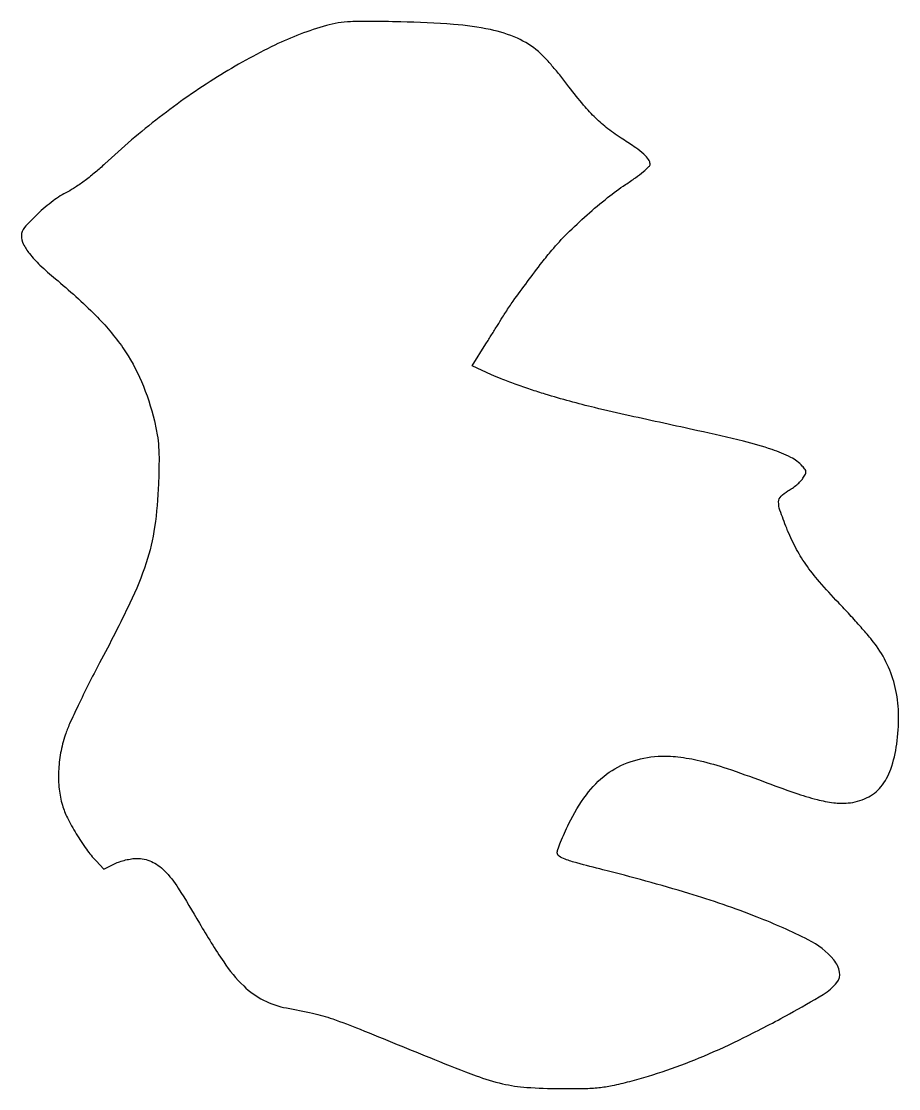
# Model space of a CAD drawing. Extents: x 0 to 331, y 1 to 403.
import ezdxf

# ---------------------------------------------------------------- set-up
doc = ezdxf.new("R2010")
doc.units = 0

msp = doc.modelspace()

# ---------------------------------------------------------------- linework, layer by layer
msp.add_lwpolyline([(115, 401.131358, 0.044122), (95.562529, 393.733556, 0.02652), (73.944258, 381.786021, 0.024966), (51.998103, 366.518118, 0.024378), (31.5, 349.023752, -0.014717), (27.956281, 345.87903, -0.012905), (24.077922, 342.802766, -0.013262), (20.38779, 340.178125, -0.03216), (17.5, 338.496098, 0.045761), (11.953115, 335.060179, 0.027858), (6.060468, 330.079264, 0.023166), (1.140682, 324.975295, 0.182151), (0, 321.948034, 0.117953), (0.746267, 318.828646, 0.050139), (3.079244, 315.187577, 0.036238), (7.011704, 310.90218, 0.015341), (12.854997, 305.723265, -0.021931), (27.98201, 291.956102, -0.045039), (38.276365, 279.698264, -0.052077), (45.264068, 267.042314, -0.041423), (50.140393, 252.209262, -0.016064), (51.225658, 246.928587, -0.026253), (51.763914, 242.39122, -0.019774), (51.904183, 237.005572, -0.005394), (51.697529, 228.5, -0.026985), (50.241717, 212.192234, -0.04368), (47.065107, 198.643373, -0.033338), (40.948111, 183.515498, -0.009596), (29.508289, 161, 0.005465), (25.34527, 152.971426, 0.005717), (21.422394, 144.973207, 0.005506), (18.19044, 137.991554, 0.025091), (16.562534, 133.823683, 0.034922), (14.817498, 127.0567, 0.035497), (14.04347, 120.149673, 0.036812), (14.263896, 113.463618, 0.045563), (15.486494, 107.357434, 0.045219), (17.359762, 102.654394, 0.018538), (20.695973, 96.640683, 0.018669), (24.556455, 90.759914, 0.035631), (28.150632, 86.400395), (31.100796, 83.300791), (35.176042, 85.317062, -0.033392), (37.041324, 86.089662, -0.021653), (39.284386, 86.741054, -0.021775), (41.540599, 87.188526, -0.03808), (43.439208, 87.333333, -0.103426), (49.046265, 86.160967, -0.09721), (53.856108, 82.827492, -0.051576), (59.14836, 76.118272, -0.010114), (67.118962, 62.958592, 0.017227), (76.270209, 48.323483, 0.051627), (83.827202, 39.286073, 0.074156), (91.329426, 33.894153, 0.0765), (100, 30.997416, -0.013735), (109.793586, 29.040741, -0.02772), (117.354877, 26.865729, -0.012285), (127.658735, 22.986331, -0.000897), (155.721464, 11.56737, 0.00804), (171.426624, 5.436832, 0.032034), (181.323834, 2.461427, 0.03919), (190.512026, 1.076057, 0.01651), (203, 0.597628, 0.00553), (212.123849, 0.650409, 0.021686), (217.742688, 0.989124, 0.026411), (222.751122, 1.778811, 0.011273), (229.354593, 3.337085, 0.019079), (243.266591, 7.525549, 0.017314), (257.284062, 12.88539, 0.015397), (272.356322, 19.80938, 0.009753), (289.5, 28.754827, 0.010617), (302.296055, 36.10974, 0.084563), (307.439203, 40.544988, 0.223627), (308.455242, 44.516954, 0.128176), (306.284843, 49.07333, 0.102213), (296.637209, 56.678635, 0.022884), (277.390254, 65.229781, 0.020165), (251.551089, 74.138317, 0.011032), (219.25, 83.064658, -0.002905), (209.413648, 85.611591, -0.023409), (204.962524, 87.017732, -0.055693), (202.683311, 88.158529, -0.254133), (202, 89.416098, -0.086857), (202.213835, 90.63777, -0.008276), (203.293768, 93.48001, -0.010365), (204.7176, 96.844008, -0.007993), (206.404317, 100.453882, -0.045249), (212.979356, 111.33545, -0.072858), (220.579749, 119.0272, -0.079968), (229.510495, 123.748585, -0.067325), (240.023454, 125.795216, -0.042683), (247.520264, 125.589075, -0.030131), (255.825794, 124.137302, -0.022621), (266.002791, 121.227108, -0.009332), (279.507708, 116.413086, 0.006755), (291.622064, 112.024255, 0.021081), (299.926726, 109.528745, 0.031201), (306.231837, 108.333308, 0.05198), (311.630189, 108.219239, 0.090427), (318.638058, 110.106783, 0.109583), (323.996286, 114.280466, 0.091239), (327.742471, 120.997173, 0.04648), (329.990233, 130.431195, 0.03694), (330.703501, 141.035548, 0.0495), (329.688236, 150.613566, 0.052597), (326.897074, 159.338423, 0.050807), (322.322357, 167.398385, 0.020324), (320.173687, 170.175999, 0.005464), (316.538442, 174.405478, 0.005525), (312.300234, 179.122695, 0.005691), (308, 183.698212, -0.013043), (300.822743, 191.563514, -0.026393), (295.678668, 198.180213, -0.030751), (291.781629, 204.585563, -0.026744), (288.495085, 211.72121, -0.010253), (285.943975, 218.54766, -0.093226), (285.467331, 221.675585, -0.188295), (286.371791, 223.77419, -0.068817), (288.982928, 225.776637, 0.025511), (290.636671, 226.831542, 0.020875), (292.293061, 228.118588, 0.021365), (293.718674, 229.433529, 0.050793), (294.626199, 230.55226, 0.022301), (295.54148, 232.095074, 0.136886), (295.740234, 232.989053, 0.1453), (295.441053, 233.829756, 0.026193), (294.381799, 235.132033, 0.092712), (290.064277, 238.418842, 0.034795), (283.020759, 241.365442, 0.021978), (272.257389, 244.492066, 0.005987), (255, 248.474291, -0.0007), (229.316487, 254.115555, -0.004274), (216.076621, 257.161993, -0.007837), (206.764263, 259.543598, -0.007759), (197.5, 262.223337, -0.006773), (191.988697, 263.99261, -0.005639), (186.178212, 266.018334, -0.005696), (180.900245, 267.993691, -0.01536), (177.213062, 269.553634), (169.926125, 272.903996), (175.117484, 281.201998, -0.000089), (177.274292, 284.648131, -0.000085), (179.461851, 288.140692, -0.000084), (181.392086, 291.220095, -0.000309), (182.616824, 293.17057, -0.016492), (185.411864, 297.306514, -0.003138), (190.791396, 304.629923, -0.003389), (196.313212, 311.944945, -0.012269), (199.971042, 316.487559, -0.022223), (205.776949, 322.758692, -0.01303), (213.239204, 329.758072, -0.013046), (221.007683, 336.318009, -0.023512), (227.75, 341.214802, 0.010157), (231.527741, 343.807302, 0.018909), (234.462154, 346.082694, 0.016795), (236.581261, 347.982829, 0.204334), (237, 348.964691, 0.161525), (236.453651, 350.611783, 0.047824), (234.64676, 352.606045, 0.031924), (231.578344, 355.063338, 0.010582), (226.785257, 358.274374, -0.020458), (221.099696, 362.248165, -0.030268), (216.493467, 366.218841, -0.026337), (211.967476, 371.114472, -0.011341), (206.438802, 378.08081, 0.008659), (203.329062, 382.042658, 0.008226), (200.031482, 385.963667, 0.008203), (197.002625, 389.333876, 0.028593), (194.893225, 391.3594, 0.07444), (186.986539, 396.309222, 0.049855), (176.811124, 399.581107, 0.034847), (162.922797, 401.563981, 0.012593), (143, 402.500339, 0.002789), (130.76892, 402.698517, 0.01487), (124.088523, 402.570803, 0.026428), (119.400682, 402.092409, 0.030244)], format="xyb", close=True)

doc.saveas('drawing.dxf')
